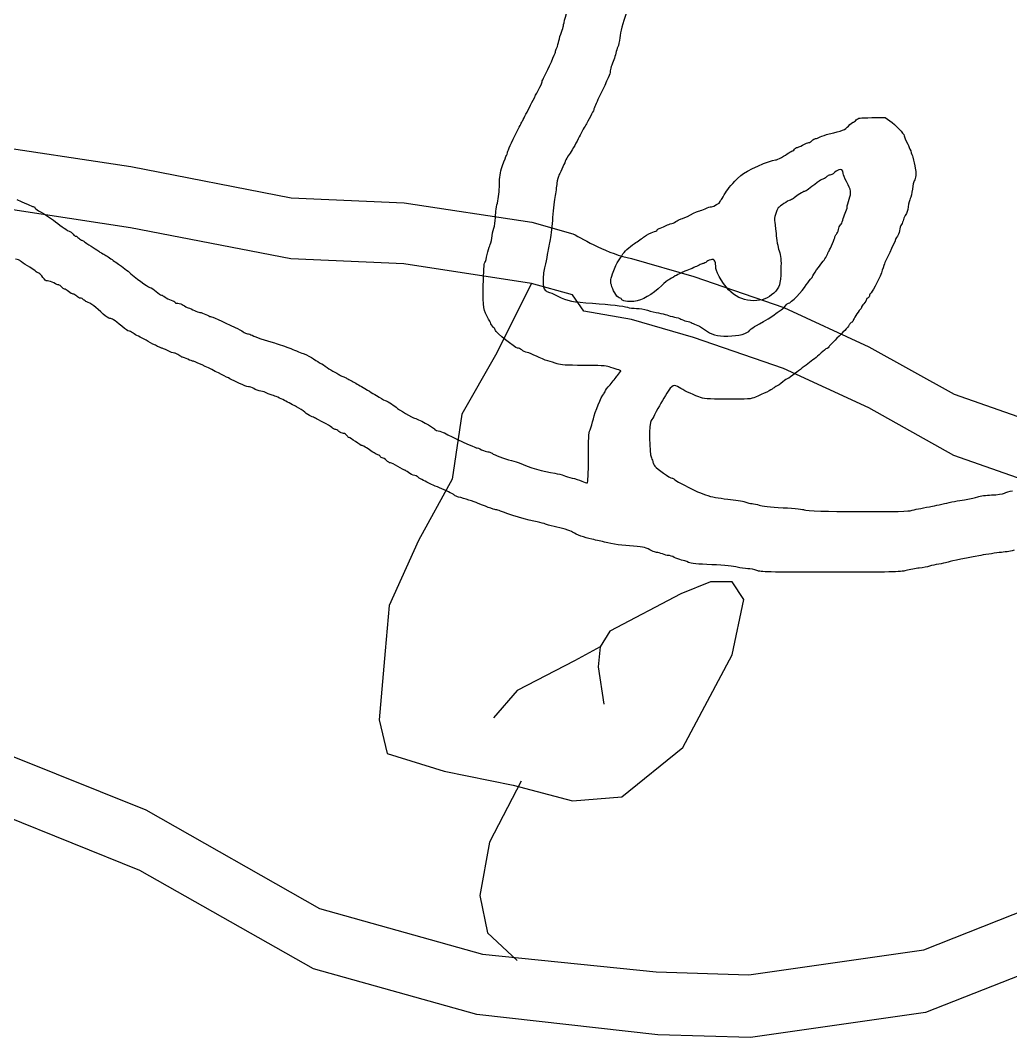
# Model space of a CAD drawing. Extents: x -192 to 192, y 100 to 188.
# Drawn here: x 122.08 to 154.94, y 117.27 to 151.02 of the extents above; entities that cross this region are included whole.
import ezdxf

# ---------------------------------------------------------------- set-up
doc = ezdxf.new("R2010")
doc.units = 0
doc.layers.add('Cut', color=7, linetype='CONTINUOUS')
doc.layers.add('Image', color=7, linetype='CONTINUOUS')

msp = doc.modelspace()

# ---------------------------------------------------------------- linework, layer by layer
at = {"layer": 'Cut', "color": 5}
for points in [[(91.30936, 150.895846), (98.853629, 151.004488), (102.004275, 150.787202), (105.589525, 150.243985), (110.8044, 148.777298), (113.846421, 148.179758), (116.399546, 147.745185), (120.745275, 146.93036), (125.742879, 146.169856), (131.0664, 145.137744), (134.814608, 144.974777), (139.051692, 144.322917), (140.409733, 143.942665)], [(155.992208, 135.559165), (153.058835, 136.591279), (150.234106, 138.166608), (147.409377, 139.470329), (144.421683, 140.502442), (142.357456, 141.099981), (140.782127, 141.37159), (140.401875, 141.914806), (139.043831, 142.295058), (134.806738, 142.946919), (131.05854, 143.109885), (125.73501, 144.141998), (120.737413, 144.902502)], [(142.365317, 143.12784), (144.429546, 142.5303), (147.417233, 141.498188), (150.241962, 140.194467), (153.066692, 138.619138), (156.000067, 137.587025)], [(139.043831, 142.295058), (137.848162, 139.918877), (136.735594, 137.955523), (136.408367, 135.795831), (135.2958, 133.767031), (134.314123, 131.60734), (134.183231, 130.102102), (133.986896, 127.811521), (134.248677, 126.698952), (136.146587, 126.109946), (138.437169, 125.651829), (140.400523, 125.128267), (142.036652, 125.259158), (144.065454, 126.895288), (145.701583, 129.97121), (146.094254, 131.803675), (145.701583, 132.392681), (144.981685, 132.392681), (144.000008, 132.00001), (141.643981, 130.756552), (141.316756, 130.232992), (141.25131, 129.57854), (141.447646, 128.335081)], [(141.316756, 130.232992), (140.465969, 129.774875), (138.568058, 128.793198), (137.782717, 127.876965)], [(121.75064, 126.63129), (126.242019, 124.824975), (132.0027, 121.554079), (137.421646, 120.040679), (143.182327, 119.454848), (146.257946, 119.357208), (152.067446, 120.187137), (156.510006, 121.944633)], [(138.698948, 125.782719), (137.651825, 123.753919), (137.3246, 121.9869), (137.586381, 120.743442), (138.568058, 119.827208)], [(156.565056, 119.857625), (152.122515, 118.100129), (146.313015, 117.2702), (143.23739, 117.36784), (137.228296, 118.036454), (131.809358, 119.549854), (126.048671, 122.82075), (121.557296, 124.627065)]]:
    msp.add_lwpolyline(points, dxfattribs=at)
at = {"layer": 'Cut', "color": 6}
msp.add_lwpolyline([(135.782715, 127.876965)], close=True, dxfattribs=at)
msp.add_lwpolyline([(135.782715, 127.876965)], close=True, dxfattribs=at)
at = {"layer": 'Cut', "color": 5}
msp.add_open_spline([(140.409733, 143.942665), (140.809358, 143.746444), (141.571598, 143.264688), (142.365317, 143.12784)], degree=3, dxfattribs=at)
at = {"layer": 'Image', "color": 7}
msp.add_lwpolyline([(150.338558, 147.795329), (150.783725, 147.795329), (150.937558, 147.687637)], dxfattribs=at)
msp.add_lwpolyline([(140.931746, 136.493567)], close=True, dxfattribs=at)
for points in [[(140.104287, 150.840608), (140.104287, 150.916362), (140.201662, 151.255471), (140.343829, 151.674837)], [(142.19935, 151.282229), (142.065579, 150.908279), (141.998371, 150.656487), (141.975683, 150.4441)], [(139.952767, 150.347687), (139.965996, 150.428079), (140.005496, 150.557546), (140.040558, 150.635404)], [(140.040558, 150.635404), (140.0756, 150.713267), (140.104287, 150.805604), (140.104287, 150.840608)], [(139.881746, 150.111492), (139.907579, 150.161008), (139.939537, 150.267296), (139.952767, 150.347687)], [(141.975683, 150.4441), (141.962787, 150.323475), (141.933058, 150.186817), (141.909621, 150.140421)], [(139.462017, 149.15435), (139.605162, 149.423592), (139.83435, 149.927383), (139.834558, 149.973158)], [(139.834558, 149.973158), (139.834558, 149.999721), (139.855892, 150.061975), (139.881746, 150.111492)], [(141.842517, 149.937967), (141.829037, 149.873012), (141.79835, 149.774317), (141.774308, 149.718642)], [(141.909621, 150.140421), (141.886183, 150.094025), (141.855996, 150.002921), (141.842517, 149.937967)], [(141.774308, 149.718642), (141.705662, 149.559696), (141.656433, 149.394042), (141.656433, 149.321958)], [(141.656433, 149.321958), (141.656433, 149.256108), (141.593933, 149.113475), (141.281392, 148.466158)], [(139.277704, 148.722375), (139.341787, 148.843), (139.394579, 148.961471), (139.394975, 148.985637)], [(139.394975, 148.985637), (139.394975, 149.009796), (139.425558, 149.085717), (139.462017, 149.15435)], [(138.973496, 148.131883), (139.076704, 148.336025), (139.213579, 148.601746), (139.277704, 148.722375)], [(141.281392, 148.466158), (141.190746, 148.278362), (141.116558, 148.108796), (141.116558, 148.089333)], [(138.737642, 147.676362), (138.764142, 147.722758), (138.870267, 147.927742), (138.973496, 148.131883)], [(141.116558, 148.089333), (141.116558, 148.051542), (140.995746, 147.814333), (140.863725, 147.592875)], [(138.504975, 147.217879), (138.664892, 147.544112), (138.687204, 147.588071), (138.737642, 147.676362)], [(140.863725, 147.592875), (140.819475, 147.518642), (140.714267, 147.32125), (140.629954, 147.154225)], [(148.9251, 147.254112), (149.35785, 147.354117), (149.448642, 147.391646), (149.564829, 147.518475)], [(149.564829, 147.518475), (149.627808, 147.587233), (149.695683, 147.643492), (149.715642, 147.643492)], [(149.715642, 147.643492), (149.735621, 147.643492), (149.783787, 147.677654), (149.822683, 147.719408)], [(149.822683, 147.719408), (149.889142, 147.790733), (149.920392, 147.795329), (150.338558, 147.795329)], [(150.937558, 147.687637), (151.119371, 147.560337), (151.407933, 147.259975), (151.408058, 147.19785)], [(138.248454, 146.628179), (138.248454, 146.67895), (138.308933, 146.817967), (138.504975, 147.217879)], [(148.621412, 147.155354), (148.675537, 147.183592), (148.812204, 147.228037), (148.9251, 147.254112)], [(151.408058, 147.19785), (151.408058, 147.173858), (151.462017, 147.047937), (151.52785, 146.918029)], [(140.629954, 147.154225), (140.545642, 146.9872), (140.408058, 146.746642), (140.324204, 146.619654)], [(147.838933, 146.799933), (147.86285, 146.799933), (147.953725, 146.837892), (148.040871, 146.884287)], [(148.040871, 146.884287), (148.128037, 146.930683), (148.220454, 146.968642), (148.246267, 146.968642)], [(148.246267, 146.968642), (148.2721, 146.968642), (148.320704, 146.999012), (148.354287, 147.036129)], [(148.354287, 147.036129), (148.38785, 147.073246), (148.439579, 147.103708), (148.469183, 147.103825)], [(148.469183, 147.103825), (148.498767, 147.103825), (148.567287, 147.127125), (148.621412, 147.155354)], [(151.52785, 146.918029), (151.593683, 146.788121), (151.6686, 146.590729), (151.694371, 146.479379)], [(138.081746, 146.203592), (138.138537, 146.373358), (138.199267, 146.526675), (138.216725, 146.544308)], [(138.216725, 146.544308), (138.234162, 146.561937), (138.248454, 146.599687), (138.248454, 146.628179)], [(140.324204, 146.619654), (140.240371, 146.492654), (140.171767, 146.380242), (140.171767, 146.369833)], [(147.138954, 146.395025), (147.198329, 146.395025), (147.461933, 146.533725), (147.581892, 146.628087)], [(147.581892, 146.628087), (147.631246, 146.666925), (147.690767, 146.698704), (147.714121, 146.698704)], [(147.714121, 146.698704), (147.737475, 146.698704), (147.765308, 146.721479), (147.775996, 146.749317)], [(147.775996, 146.749317), (147.786662, 146.777154), (147.814975, 146.799933), (147.838933, 146.799933)], [(137.978517, 145.572233), (137.978517, 145.842433), (137.995329, 145.945158), (138.081746, 146.203592)], [(140.171767, 146.369833), (140.171767, 146.347196), (140.018725, 146.008062), (139.954704, 145.888887)], [(145.985433, 145.874717), (146.145142, 146.025429), (146.964496, 146.395025), (147.138954, 146.395025)], [(151.694371, 146.479379), (151.720121, 146.368029), (151.758246, 146.208596), (151.779121, 146.125087)], [(139.954704, 145.888887), (139.929787, 145.842492), (139.899037, 145.721021), (139.886371, 145.61895)], [(145.481558, 145.300337), (145.562162, 145.448858), (145.696662, 145.602154), (145.985433, 145.874717)], [(148.844621, 145.839583), (148.822121, 145.812462), (148.771808, 145.780154), (148.732808, 145.767775)], [(148.948892, 145.888887), (148.914079, 145.888887), (148.867142, 145.866704), (148.844621, 145.839583)], [(149.0811, 145.957725), (149.043225, 145.919871), (148.983746, 145.888887), (148.948892, 145.888887)], [(149.238558, 146.060258), (149.189808, 146.041721), (149.118954, 145.995579), (149.0811, 145.957725)], [(149.382912, 145.944175), (149.381871, 146.059796), (149.335537, 146.097133), (149.238558, 146.060258)], [(149.496162, 145.672654), (149.434142, 145.787442), (149.383183, 145.909621), (149.382912, 145.944175)], [(151.779121, 146.125087), (151.81735, 145.972254), (151.799642, 145.769208), (151.742017, 145.699425)], [(137.911037, 144.960104), (137.953642, 145.142829), (137.978517, 145.368504), (137.978517, 145.572233)], [(139.886371, 145.61895), (139.873683, 145.516879), (139.842412, 145.304304), (139.81685, 145.146558)], [(148.732808, 145.767775), (148.670142, 145.747887), (148.581933, 145.686371), (148.23085, 145.417658)], [(149.586392, 145.089258), (149.66535, 145.313921), (149.655475, 145.377621), (149.496162, 145.672654)], [(151.742017, 145.699425), (151.724892, 145.678729), (151.6976, 145.555633), (151.681308, 145.425862)], [(139.81685, 145.146558), (139.791287, 144.988812), (139.754954, 144.647171), (139.736121, 144.387358)], [(145.344767, 145.085104), (145.369079, 145.109621), (145.430642, 145.206483), (145.481558, 145.300337)], [(148.105808, 145.349012), (148.066871, 145.349012), (147.843621, 145.209183), (147.763787, 145.134792)], [(148.23085, 145.417658), (148.181517, 145.379908), (148.125246, 145.349012), (148.105808, 145.349012)], [(151.681308, 145.425862), (151.664996, 145.2961), (151.633433, 145.155825), (151.611121, 145.114146)], [(121.965579, 145.081925), (122.382454, 144.888317), (122.490017, 144.841954), (122.522454, 144.841954)], [(122.522454, 144.841954), (122.542163, 144.841954), (122.558308, 144.827083), (122.558308, 144.808896)], [(122.558308, 144.808896), (122.558308, 144.790717), (122.615246, 144.744604), (122.684829, 144.706412)], [(137.843558, 144.470717), (137.843558, 144.580704), (137.873912, 144.800925), (137.911037, 144.960104)], [(144.81135, 144.775392), (144.885579, 144.811254), (144.976683, 144.841158), (145.013787, 144.841867)], [(145.013787, 144.841867), (145.094225, 144.843325), (145.3006, 144.963421), (145.3006, 145.008687)], [(145.3006, 145.008687), (145.3006, 145.026192), (145.320475, 145.060579), (145.344767, 145.085104)], [(147.634079, 145.063204), (147.544662, 145.035579), (147.286204, 144.867342), (147.230975, 144.800783)], [(147.763787, 145.134792), (147.735954, 145.10885), (147.677579, 145.076637), (147.634079, 145.063204)], [(149.454725, 144.631058), (149.489746, 144.699725), (149.518392, 144.787404), (149.518392, 144.825879)], [(149.518392, 144.825879), (149.518392, 144.864358), (149.548996, 144.982875), (149.586392, 145.089258)], [(151.541954, 144.835896), (151.526204, 144.724546), (151.490808, 144.608442), (151.463267, 144.577883)], [(151.611121, 145.114146), (151.588829, 145.07245), (151.557683, 144.947246), (151.541954, 144.835896)], [(122.684829, 144.706412), (122.923913, 144.575221), (123.058246, 144.487362), (123.251454, 144.335817)], [(137.79485, 144.126162), (137.821642, 144.205692), (137.843558, 144.360737), (137.843558, 144.470717)], [(144.014933, 144.437971), (144.045121, 144.437971), (144.183537, 144.498304), (144.322496, 144.572054)], [(144.322496, 144.572054), (144.461433, 144.6458), (144.597912, 144.707054), (144.625767, 144.708162)], [(144.625767, 144.708162), (144.6536, 144.709329), (144.7371, 144.739542), (144.81135, 144.775392)], [(147.230975, 144.800783), (147.168808, 144.725875), (147.083017, 144.434637), (147.105746, 144.375779)], [(149.369475, 144.391108), (149.381371, 144.454408), (149.419725, 144.562375), (149.454725, 144.631058)], [(151.463267, 144.577883), (151.435725, 144.547325), (151.402058, 144.476775), (151.388392, 144.4211)], [(123.251454, 144.335817), (123.444996, 144.184029), (123.643913, 144.050483), (123.739288, 144.00835)], [(139.736121, 144.387358), (139.717267, 144.127542), (139.679808, 143.816267), (139.65285, 143.695637)], [(143.208579, 144.064008), (143.208579, 144.079604), (143.257933, 144.110733), (143.318246, 144.133192)], [(143.318246, 144.133192), (143.378558, 144.15565), (143.465871, 144.193392), (143.512267, 144.217054)], [(143.512267, 144.217054), (143.558662, 144.240725), (143.640975, 144.270692), (143.695183, 144.283642)], [(143.695183, 144.283642), (143.749392, 144.296587), (143.831162, 144.336617), (143.876871, 144.372583)], [(143.876871, 144.372583), (143.9226, 144.408542), (143.984725, 144.437971), (144.014933, 144.437971)], [(147.105746, 144.375779), (147.117621, 144.345029), (147.140746, 144.156192), (147.157079, 143.956129)], [(149.228954, 144.081483), (149.240662, 144.143917), (149.272204, 144.213237), (149.299079, 144.235517)], [(149.299079, 144.235517), (149.325933, 144.257808), (149.357621, 144.327821), (149.369475, 144.391108)], [(151.319954, 144.252387), (151.295996, 144.215271), (151.266142, 144.120654), (151.253621, 144.042142)], [(151.388392, 144.4211), (151.374725, 144.365425), (151.343954, 144.289504), (151.319954, 144.252387)], [(123.739288, 144.00835), (123.767121, 143.996033), (123.809725, 143.9584), (123.833975, 143.9247)], [(123.833975, 143.9247), (123.858225, 143.891), (123.896621, 143.863425), (123.919267, 143.863425)], [(123.919267, 143.863425), (123.941933, 143.863425), (123.986475, 143.833058), (124.018246, 143.795942)], [(124.018246, 143.795942), (124.050038, 143.758825), (124.0971, 143.728454), (124.12285, 143.728454)], [(137.656433, 143.539267), (137.68085, 143.5784), (137.711037, 143.693925), (137.723496, 143.795996)], [(137.723496, 143.795996), (137.735975, 143.898067), (137.768079, 144.046646), (137.79485, 144.126162)], [(142.466246, 143.622258), (142.568329, 143.689787), (142.716975, 143.794229), (142.7966, 143.854375)], [(142.7966, 143.854375), (142.876225, 143.914512), (143.001496, 143.979896), (143.074975, 143.999687)], [(143.074975, 143.999687), (143.148454, 144.019479), (143.208579, 144.048417), (143.208579, 144.064008)], [(147.157079, 143.956129), (147.173954, 143.749279), (147.2181, 143.499617), (147.259412, 143.377279)], [(148.909475, 143.358217), (148.972683, 143.460846), (149.113496, 143.7942), (149.113496, 143.841258)], [(149.113496, 143.841258), (149.113496, 143.867979), (149.134662, 143.907412), (149.160558, 143.928904)], [(149.160558, 143.928904), (149.186454, 143.950392), (149.217246, 144.019058), (149.228954, 144.081483)], [(151.184412, 143.860858), (151.158912, 143.839675), (151.138017, 143.80665), (151.138017, 143.787458)], [(151.253621, 144.042142), (151.241079, 143.963617), (151.209954, 143.882046), (151.184412, 143.860858)], [(124.12285, 143.728454), (124.1486, 143.728454), (124.187933, 143.706437), (124.210288, 143.679521)], [(124.210288, 143.679521), (124.232621, 143.6526), (124.330975, 143.585387), (124.428871, 143.530133)], [(124.428871, 143.530133), (124.526746, 143.474892), (124.628017, 143.409612), (124.653892, 143.385063)], [(137.572996, 143.252458), (137.594475, 143.371075), (137.632037, 143.500137), (137.656433, 143.539267)], [(139.65285, 143.695637), (139.625912, 143.575008), (139.587808, 143.377617), (139.568183, 143.256987)], [(142.048662, 143.230225), (142.116746, 143.346596), (142.2771, 143.497129), (142.466246, 143.622258)], [(151.138017, 143.787458), (151.138017, 143.759117), (150.874829, 143.187417), (150.769392, 142.98665)], [(124.653892, 143.385063), (124.679767, 143.360508), (124.754079, 143.313933), (124.819038, 143.281537)], [(124.819038, 143.281537), (124.883996, 143.249158), (125.020642, 143.161183), (125.122725, 143.086046)], [(137.494725, 142.9895), (137.516308, 143.015512), (137.551517, 143.133846), (137.572996, 143.252458)], [(139.568183, 143.256987), (139.548558, 143.136358), (139.509329, 142.954637), (139.480975, 142.853167)], [(141.911892, 143.017187), (141.966246, 143.098704), (142.027787, 143.194575), (142.048662, 143.230225)], [(147.259412, 143.377279), (147.322517, 143.190483), (147.330371, 143.105129), (147.319162, 142.728754)], [(148.725787, 143.032179), (148.756683, 143.066292), (148.803662, 143.142212), (148.830142, 143.200892)], [(148.830142, 143.200892), (148.856642, 143.259583), (148.892329, 143.330379), (148.909475, 143.358217)], [(122.087912, 143.034379), (122.0661, 143.060646), (121.988392, 143.092246), (121.915225, 143.104617)], [(122.3176, 142.878183), (122.213058, 142.937821), (122.109704, 143.008113), (122.087912, 143.034379)], [(122.572662, 142.709642), (122.536912, 142.742708), (122.422142, 142.818554), (122.3176, 142.878183)], [(125.122725, 143.086046), (125.224788, 143.010892), (125.365058, 142.91205), (125.434433, 142.866371)], [(125.434433, 142.866371), (125.503808, 142.820704), (125.602496, 142.745542), (125.653767, 142.699346)], [(137.444225, 142.22625), (137.451829, 142.705062), (137.468517, 142.957867), (137.494725, 142.9895)], [(139.480975, 142.853167), (139.452621, 142.751687), (139.429433, 142.5505), (139.429433, 142.406083)], [(141.733371, 142.618712), (141.777204, 142.756337), (141.857558, 142.935658), (141.911892, 143.017187)], [(144.607954, 142.9067), (144.57135, 142.881067), (144.412329, 142.809533), (144.2546, 142.747754)], [(144.729329, 142.953308), (144.699183, 142.953308), (144.644579, 142.932333), (144.607954, 142.9067)], [(144.861954, 143.020792), (144.819162, 142.983675), (144.759475, 142.953308), (144.729329, 142.953308)], [(145.0316, 143.088279), (144.9811, 143.088279), (144.904746, 143.057908), (144.861954, 143.020792)], [(145.144537, 142.982833), (145.127121, 143.069942), (145.107475, 143.088279), (145.0316, 143.088279)], [(145.165642, 142.7928), (145.165642, 142.839321), (145.156142, 142.924837), (145.144537, 142.982833)], [(145.660892, 142.012067), (145.469725, 142.175746), (145.165642, 142.655108), (145.165642, 142.7928)], [(148.372058, 142.524771), (148.3731, 142.563933), (148.611225, 142.905783), (148.725787, 143.032179)], [(150.769392, 142.98665), (150.754642, 142.958579), (150.716204, 142.8447), (150.683996, 142.733583)], [(122.697517, 142.630538), (122.6646, 142.640975), (122.608412, 142.676583), (122.572662, 142.709642)], [(122.829287, 142.495175), (122.789746, 142.559171), (122.730433, 142.620088), (122.697517, 142.630538)], [(122.982933, 142.378817), (122.926162, 142.378817), (122.879246, 142.414354), (122.829287, 142.495175)], [(125.653767, 142.699346), (125.899038, 142.478292), (126.296204, 142.184871), (126.377267, 142.164825)], [(141.711162, 142.185692), (141.65485, 142.364737), (141.655308, 142.373562), (141.733371, 142.618712)], [(143.815933, 142.541904), (143.732433, 142.490471), (143.633725, 142.434458), (143.596621, 142.417429)], [(144.2546, 142.747754), (144.09685, 142.685975), (143.899454, 142.593342), (143.815933, 142.541904)], [(147.319162, 142.728754), (147.304996, 142.252362), (147.276454, 142.162071), (147.080537, 141.9744)], [(148.162183, 142.244721), (148.227412, 142.346792), (148.3011, 142.44245), (148.325975, 142.457283)], [(148.325975, 142.457283), (148.350808, 142.472133), (148.371558, 142.5025), (148.372058, 142.524771)], [(150.683996, 142.733583), (150.623558, 142.525296), (150.397475, 142.072983), (150.310121, 141.985621)], [(123.190579, 142.311333), (123.121329, 142.34845), (123.027892, 142.378817), (122.982933, 142.378817)], [(123.353933, 142.24385), (123.333329, 142.24385), (123.259829, 142.274217), (123.190579, 142.311333)], [(123.452454, 142.176363), (123.41885, 142.213479), (123.374537, 142.24385), (123.353933, 142.24385)], [(123.5456, 142.108879), (123.527954, 142.108879), (123.486037, 142.139246), (123.452454, 142.176363)], [(123.677933, 142.024525), (123.622787, 142.070921), (123.563246, 142.108879), (123.5456, 142.108879)], [(126.377267, 142.164825), (126.427017, 142.152533), (126.524038, 142.089337), (126.592871, 142.024417)], [(137.614746, 141.113479), (137.441267, 141.415483), (137.432371, 141.473471), (137.444225, 142.22625)], [(139.429433, 142.406083), (139.429433, 142.188487), (139.441017, 142.131937), (139.496933, 142.076008)], [(141.984496, 141.806071), (141.908267, 141.806071), (141.770308, 141.997696), (141.711162, 142.185692)], [(143.367579, 142.230592), (143.046454, 141.920729), (142.711142, 141.726404), (142.443808, 141.695267)], [(143.596621, 142.417429), (143.559496, 142.400408), (143.456433, 142.316325), (143.367579, 142.230592)], [(147.572954, 141.637358), (147.641204, 141.637358), (148.030517, 142.038617), (148.162183, 142.244721)], [(123.835579, 141.940167), (123.804017, 141.940167), (123.733079, 141.978129), (123.677933, 142.024525)], [(123.950746, 141.872683), (123.918975, 141.9098), (123.867142, 141.940167), (123.835579, 141.940167)], [(124.072225, 141.8052), (124.037204, 141.8052), (123.982537, 141.835567), (123.950746, 141.872683)], [(124.176829, 141.755892), (124.154308, 141.783013), (124.107246, 141.8052), (124.072225, 141.8052)], [(126.592871, 142.024417), (126.661704, 141.959492), (126.736642, 141.906371), (126.759392, 141.906371)], [(126.759392, 141.906371), (126.782121, 141.906371), (126.836933, 141.878217), (126.881204, 141.8438)], [(126.881204, 141.8438), (126.925454, 141.809383), (127.018621, 141.76265), (127.088204, 141.739958)], [(139.496933, 142.076008), (139.534037, 142.038892), (139.583392, 142.00865), (139.606579, 142.008808)], [(139.606579, 142.008808), (139.629787, 142.008808), (139.770246, 141.948537), (139.918704, 141.874533)], [(139.918704, 141.874533), (140.234246, 141.717254), (140.424204, 141.67785), (141.065933, 141.636492)], [(142.0276, 141.773921), (142.0276, 141.791604), (142.008204, 141.806071), (141.984496, 141.806071)], [(142.443808, 141.695267), (142.2621, 141.674096), (142.0276, 141.718412), (142.0276, 141.773921)], [(146.4141, 141.721712), (146.1286, 141.721712), (145.894725, 141.811879), (145.660892, 142.012067)], [(147.080537, 141.9744), (146.893079, 141.794817), (146.700267, 141.721712), (146.4141, 141.721712)], [(150.210121, 141.818271), (150.182267, 141.807587), (150.159475, 141.7815), (150.159475, 141.760283)], [(150.260725, 141.886954), (150.260725, 141.859867), (150.237954, 141.82895), (150.210121, 141.818271)], [(150.310121, 141.985621), (150.282954, 141.958446), (150.260725, 141.914054), (150.260725, 141.886954)], [(124.285662, 141.685033), (124.248308, 141.696888), (124.19935, 141.728771), (124.176829, 141.755892)], [(124.833746, 141.273758), (124.593308, 141.509067), (124.412412, 141.644808), (124.285662, 141.685033)], [(127.088204, 141.739958), (127.157808, 141.717254), (127.214746, 141.684683), (127.214746, 141.667558)], [(127.214746, 141.667558), (127.214746, 141.650446), (127.258246, 141.636433), (127.311413, 141.636433)], [(127.311413, 141.636433), (127.364579, 141.636433), (127.444308, 141.608162), (127.488558, 141.573596)], [(127.488558, 141.573596), (127.532808, 141.539033), (127.606996, 141.498942), (127.653392, 141.484517)], [(127.653392, 141.484517), (127.699788, 141.470083), (127.790663, 141.430033), (127.855329, 141.395512)], [(141.065933, 141.636492), (141.673517, 141.597329), (142.081517, 141.551337), (142.229829, 141.505258)], [(142.229829, 141.505258), (142.294662, 141.485125), (142.427996, 141.468646), (142.526142, 141.468646)], [(142.526142, 141.468646), (142.624287, 141.468646), (142.791392, 141.439596), (142.897537, 141.404092)], [(146.508496, 140.899329), (146.727537, 140.993217), (147.410142, 141.45575), (147.474371, 141.553792)], [(147.474371, 141.553792), (147.504517, 141.599754), (147.54885, 141.637358), (147.572954, 141.637358)], [(149.990787, 141.49955), (149.990787, 141.4852), (149.971808, 141.4534), (149.9486, 141.428883)], [(150.0751, 141.623683), (150.028725, 141.569758), (149.990787, 141.513904), (149.990787, 141.49955)], [(150.159475, 141.760283), (150.159475, 141.739071), (150.121454, 141.677596), (150.0751, 141.623683)], [(125.055058, 141.13035), (125.012579, 141.13035), (124.917017, 141.192279), (124.833746, 141.273758)], [(125.443246, 140.874404), (125.180954, 141.093267), (125.124704, 141.13035), (125.055058, 141.13035)], [(127.855329, 141.395512), (127.920017, 141.361), (128.003746, 141.33275), (128.041433, 141.33275)], [(128.041433, 141.33275), (128.0791, 141.33275), (128.166558, 141.302383), (128.235808, 141.265267)], [(128.235808, 141.265267), (128.305079, 141.22815), (128.376683, 141.197783), (128.394933, 141.197783)], [(128.394933, 141.197783), (128.425788, 141.197783), (128.766392, 141.045908), (129.205538, 140.83635)], [(137.698621, 140.956758), (137.673808, 141.005842), (137.636079, 141.076363), (137.614746, 141.113479)], [(142.897537, 141.404092), (143.003642, 141.368579), (143.166412, 141.328754), (143.259204, 141.315583)], [(143.259204, 141.315583), (143.351996, 141.3024), (143.474996, 141.272433), (143.532579, 141.248983)], [(143.532579, 141.248983), (143.590142, 141.225521), (143.703683, 141.1951), (143.784892, 141.181383)], [(143.784892, 141.181383), (143.866121, 141.167662), (143.963267, 141.137062), (144.000787, 141.113404)], [(144.000787, 141.113404), (144.038308, 141.089729), (144.122162, 141.059796), (144.1871, 141.046867)], [(149.9486, 141.428883), (149.8711, 141.346954), (149.72085, 141.111208), (149.72085, 141.07155)], [(125.698912, 140.708721), (125.61235, 140.735167), (125.602287, 140.741692), (125.443246, 140.874404)], [(129.205538, 140.83635), (129.3076, 140.787633), (129.427329, 140.719971), (129.471579, 140.685975)], [(137.793642, 140.826092), (137.766183, 140.848879), (137.723433, 140.907675), (137.698621, 140.956758)], [(137.843558, 140.738446), (137.843558, 140.763867), (137.8211, 140.803317), (137.793642, 140.826092)], [(144.1871, 141.046867), (144.252058, 141.03395), (144.335579, 141.004396), (144.372683, 140.981187)], [(144.372683, 140.981187), (144.409808, 140.957987), (144.494892, 140.921071), (144.561787, 140.89915)], [(144.561787, 140.89915), (144.628683, 140.877229), (144.742621, 140.808625), (144.814954, 140.746708)], [(146.292517, 140.745579), (146.328204, 140.794504), (146.425371, 140.8637), (146.508496, 140.899329)], [(149.585871, 140.917075), (149.585871, 140.893392), (149.434037, 140.726283), (149.248454, 140.545729)], [(149.653371, 140.996254), (149.616246, 140.976387), (149.585871, 140.940758), (149.585871, 140.917075)], [(149.72085, 141.07155), (149.72085, 141.05), (149.690475, 141.016121), (149.653371, 140.996254)], [(125.831287, 140.640467), (125.803454, 140.664254), (125.743892, 140.694971), (125.698912, 140.708721)], [(125.999996, 140.542983), (125.935037, 140.572804), (125.859121, 140.616667), (125.831287, 140.640467)], [(126.253058, 140.407867), (126.178829, 140.452363), (126.064954, 140.513163), (125.999996, 140.542983)], [(129.471579, 140.685975), (129.515829, 140.651979), (129.581829, 140.624162), (129.618225, 140.624162)], [(129.618225, 140.624162), (129.6546, 140.624162), (129.724683, 140.601725), (129.773954, 140.574296)], [(129.773954, 140.574296), (129.886038, 140.511883), (130.193204, 140.406808), (130.515746, 140.320533)], [(138.582454, 140.151825), (138.504996, 140.151825), (137.843558, 140.676963), (137.843558, 140.738446)], [(144.814954, 140.746708), (144.9811, 140.604496), (145.209433, 140.543233), (145.555225, 140.548083)], [(145.555225, 140.548083), (145.920037, 140.55325), (146.208746, 140.630537), (146.292517, 140.745579)], [(149.248454, 140.545729), (149.062871, 140.365179), (148.911037, 140.2039), (148.911037, 140.187346)], [(126.765558, 140.150771), (126.729517, 140.152146), (126.423787, 140.305542), (126.253058, 140.407867)], [(126.961662, 140.066729), (126.868871, 140.112367), (126.780621, 140.150192), (126.765558, 140.150771)], [(130.515746, 140.320533), (130.651788, 140.284146), (130.894725, 140.199117), (131.055621, 140.131567)], [(131.055621, 140.131567), (131.216517, 140.064021), (131.416496, 139.984946), (131.500017, 139.955854)], [(138.716746, 140.087904), (138.676204, 140.123058), (138.615767, 140.151825), (138.582454, 140.151825)], [(138.900371, 140.003358), (138.839912, 140.014696), (138.757287, 140.052738), (138.716746, 140.087904)], [(148.849954, 140.137858), (148.816392, 140.127208), (148.729058, 140.060104), (148.655933, 139.988742)], [(148.911037, 140.187346), (148.911037, 140.170792), (148.883558, 140.148521), (148.849954, 140.137858)], [(127.192517, 139.983429), (127.15835, 139.983429), (127.054454, 140.021083), (126.961662, 140.066729)], [(127.340496, 139.915629), (127.293308, 139.952746), (127.226704, 139.983263), (127.192517, 139.983429)], [(127.465204, 139.848146), (127.443787, 139.848146), (127.387683, 139.878513), (127.340496, 139.915629)], [(127.636496, 139.780658), (127.563704, 139.817775), (127.486621, 139.848146), (127.465204, 139.848146)], [(127.822392, 139.713175), (127.792954, 139.713175), (127.709308, 139.743542), (127.636496, 139.780658)], [(131.500017, 139.955854), (131.583517, 139.926762), (131.724808, 139.851958), (131.813975, 139.789629)], [(131.813975, 139.789629), (131.903121, 139.727312), (132.009413, 139.661496), (132.050163, 139.643387)], [(139.211412, 139.8767), (139.100767, 139.935021), (138.960808, 139.992013), (138.900371, 140.003358)], [(139.581287, 139.727125), (139.488496, 139.751071), (139.322037, 139.818375), (139.211412, 139.8767)], [(148.655933, 139.988742), (148.582808, 139.917383), (148.409121, 139.775108), (148.269933, 139.672562)], [(128.431808, 139.4348), (128.126079, 139.587908), (127.85185, 139.713175), (127.822392, 139.713175)], [(129.058579, 139.122683), (129.019579, 139.141242), (128.737537, 139.281696), (128.431808, 139.4348)], [(132.050163, 139.643387), (132.090913, 139.625275), (132.184975, 139.565012), (132.259225, 139.509475)], [(132.259225, 139.509475), (132.333454, 139.453937), (132.439746, 139.386242), (132.495413, 139.359037)], [(139.896017, 139.630158), (139.815704, 139.659533), (139.674079, 139.703179), (139.581287, 139.727125)], [(140.771537, 139.574538), (140.194225, 139.576329), (140.0116, 139.587875), (139.896017, 139.630158)], [(141.620912, 139.528571), (141.53735, 139.559079), (141.280121, 139.572996), (140.771537, 139.574538)], [(141.889746, 139.444142), (141.807829, 139.466517), (141.68685, 139.504508), (141.620912, 139.528571)], [(142.007829, 139.381171), (142.024808, 139.393433), (141.971662, 139.421767), (141.889746, 139.444142)], [(148.269933, 139.672562), (148.130746, 139.570017), (147.920017, 139.408342), (147.801683, 139.313271)], [(129.351662, 138.979279), (129.229454, 139.039596), (129.097558, 139.104125), (129.058579, 139.122683)], [(132.495413, 139.359037), (132.551079, 139.331833), (132.619413, 139.294071), (132.647246, 139.275133)], [(132.647246, 139.275133), (132.6751, 139.256187), (132.735829, 139.225554), (132.782225, 139.20705)], [(132.782225, 139.20705), (132.828621, 139.188542), (132.88935, 139.160642), (132.917183, 139.145038)], [(132.917183, 139.145038), (132.945038, 139.129429), (133.01335, 139.092512), (133.069038, 139.063)], [(141.650225, 138.934488), (141.7396, 139.038), (141.849683, 139.175829), (141.89485, 139.240783)], [(141.89485, 139.240783), (141.940037, 139.305738), (141.990871, 139.368921), (142.007829, 139.381171)], [(147.5521, 139.140425), (147.533163, 139.140425), (147.455392, 139.089646), (147.379225, 139.027579)], [(147.801683, 139.313271), (147.683308, 139.218204), (147.570996, 139.140425), (147.5521, 139.140425)], [(129.647225, 138.869617), (129.606871, 138.869617), (129.473871, 138.918967), (129.351662, 138.979279)], [(129.825767, 138.806246), (129.767892, 138.841104), (129.687558, 138.869617), (129.647225, 138.869617)], [(130.065954, 138.718875), (129.991725, 138.732063), (129.883642, 138.771383), (129.825767, 138.806246)], [(133.069038, 139.063), (133.124704, 139.033496), (133.276538, 138.947033), (133.406454, 138.870858)], [(133.406454, 138.870858), (133.727121, 138.68285), (133.748308, 138.670104), (133.982433, 138.524525)], [(141.487725, 138.717817), (141.487725, 138.733479), (141.56085, 138.830983), (141.650225, 138.934488)], [(143.945704, 138.842954), (143.776204, 138.958912), (143.707954, 138.928229), (143.537829, 138.6596)], [(144.592017, 138.529658), (144.350725, 138.624104), (144.0586, 138.765717), (143.945704, 138.842954)], [(147.055204, 138.804942), (147.032933, 138.776296), (146.714642, 138.621721), (146.481579, 138.526392)], [(147.156433, 138.870687), (147.110037, 138.846458), (147.064475, 138.816879), (147.055204, 138.804942)], [(147.379225, 139.027579), (147.303079, 138.965504), (147.202829, 138.894908), (147.156433, 138.870687)], [(130.234662, 138.667583), (130.2161, 138.6826), (130.140183, 138.705671), (130.065954, 138.718875)], [(130.437121, 138.589463), (130.344329, 138.617425), (130.253225, 138.652592), (130.234662, 138.667583)], [(130.842017, 138.412925), (130.712121, 138.482046), (130.529912, 138.561487), (130.437121, 138.589463)], [(131.246558, 138.201433), (131.153975, 138.248621), (130.971933, 138.343796), (130.842017, 138.412925)], [(133.982433, 138.524525), (134.095058, 138.454479), (134.20135, 138.396896), (134.218621, 138.396558)], [(134.218621, 138.396558), (134.253204, 138.395517), (134.541017, 138.206779), (134.569538, 138.165992)], [(141.095537, 137.801008), (141.150329, 138.037417), (141.358933, 138.540954), (141.441496, 138.636079)], [(141.441496, 138.636079), (141.466912, 138.665379), (141.487725, 138.702158), (141.487725, 138.717817)], [(143.537829, 138.6596), (143.394121, 138.432679), (143.285225, 138.238504), (143.129162, 137.930892)], [(145.536808, 138.453737), (144.844121, 138.456779), (144.761329, 138.463333), (144.592017, 138.529658)], [(146.481579, 138.526392), (146.307058, 138.454992), (146.250767, 138.450658), (145.536808, 138.453737)], [(131.516204, 138.020954), (131.460496, 138.073033), (131.339142, 138.15425), (131.246558, 138.201433)], [(134.569538, 138.165992), (134.589933, 138.136817), (135.130704, 137.82355), (135.160683, 137.82355)], [(131.719017, 137.889025), (131.663204, 137.909513), (131.571912, 137.968887), (131.516204, 138.020954)], [(131.871162, 137.822371), (131.843329, 137.838546), (131.77485, 137.868546), (131.719017, 137.889025)], [(132.138142, 137.684704), (132.019142, 137.744246), (131.898996, 137.806196), (131.871162, 137.822371)], [(135.160683, 137.82355), (135.229683, 137.82355), (135.819038, 137.508471), (135.819038, 137.471587)], [(140.987308, 137.435567), (141.017454, 137.5098), (141.066142, 137.674254), (141.095537, 137.801008)], [(143.014933, 137.749304), (142.939392, 137.664062), (142.944142, 136.661), (143.02085, 136.512763)], [(143.129162, 137.930892), (143.094746, 137.863092), (143.04335, 137.781371), (143.014933, 137.749304)], [(132.416517, 137.51445), (132.382412, 137.548554), (132.257142, 137.625167), (132.138142, 137.684704)], [(132.523975, 137.452442), (132.498975, 137.452442), (132.450621, 137.48035), (132.416517, 137.51445)], [(132.647246, 137.384954), (132.604433, 137.422071), (132.548975, 137.452442), (132.523975, 137.452442)], [(132.803058, 137.317471), (132.760142, 137.317471), (132.690017, 137.347838), (132.647246, 137.384954)], [(135.819038, 137.471587), (135.819038, 137.445804), (135.873746, 137.4159), (135.945558, 137.402437)], [(135.945558, 137.402437), (136.015163, 137.389392), (136.110058, 137.358067), (136.156454, 137.332821)], [(140.931746, 136.493621), (140.932787, 137.159188), (140.942079, 137.324263), (140.987308, 137.435567)], [(132.917183, 137.249988), (132.897037, 137.287596), (132.846517, 137.317471), (132.803058, 137.317471)], [(132.987287, 137.1825), (132.968579, 137.1825), (132.937037, 137.212871), (132.917183, 137.249988)], [(133.203975, 137.047533), (133.103496, 137.121767), (133.005975, 137.1825), (132.987287, 137.1825)], [(133.423225, 136.912563), (133.403121, 136.912563), (133.304454, 136.9733), (133.203975, 137.047533)], [(136.156454, 137.332821), (136.392017, 137.204662), (137.167788, 136.845025), (137.208683, 136.845025)], [(133.568079, 136.838846), (133.508517, 136.879392), (133.443329, 136.912563), (133.423225, 136.912563)], [(133.945829, 136.609071), (133.865225, 136.639713), (133.821767, 136.66615), (133.568079, 136.838846)], [(137.208683, 136.845025), (137.234538, 136.845025), (137.315246, 136.814654), (137.388038, 136.777537)], [(137.388038, 136.777537), (137.46085, 136.740421), (137.551788, 136.710054), (137.590121, 136.710054)], [(137.590121, 136.710054), (137.628475, 136.710054), (137.69335, 136.686583), (137.734329, 136.657879)], [(134.030662, 136.542242), (134.030662, 136.561254), (133.992496, 136.591325), (133.945829, 136.609071)], [(134.092267, 136.507654), (134.058392, 136.507654), (134.030662, 136.523217), (134.030662, 136.542242)], [(134.233121, 136.4233), (134.189537, 136.469696), (134.126142, 136.507654), (134.092267, 136.507654)], [(134.35985, 136.338942), (134.333746, 136.338942), (134.276704, 136.376904), (134.233121, 136.4233)], [(137.734329, 136.657879), (137.818954, 136.598608), (138.109183, 136.491667), (138.383454, 136.4187)], [(138.383454, 136.4187), (138.485517, 136.391546), (138.599392, 136.355687), (138.636517, 136.339017)], [(140.897246, 135.677833), (140.918538, 135.683317), (140.931267, 135.98455), (140.931746, 136.493567)], [(143.02085, 136.512763), (143.049892, 136.456604), (143.073662, 136.389171), (143.073662, 136.362917)], [(134.60885, 136.220846), (134.498017, 136.2858), (134.385975, 136.338942), (134.35985, 136.338942)], [(134.830662, 136.102746), (134.819496, 136.102746), (134.719683, 136.155892), (134.60885, 136.220846)], [(134.955746, 136.02285), (134.898121, 136.0668), (134.84185, 136.102746), (134.830662, 136.102746)], [(138.636517, 136.339017), (138.959246, 136.19405), (139.442433, 136.053787), (139.81235, 135.997692)], [(143.073662, 136.362917), (143.073662, 136.336662), (143.103329, 136.277454), (143.139579, 136.231354)], [(143.139579, 136.231354), (143.212371, 136.138825), (143.647287, 135.833679), (143.706392, 135.833679)], [(135.169808, 135.918946), (135.109683, 135.932158), (135.01335, 135.978913), (134.955746, 136.02285)], [(135.279142, 135.867542), (135.279142, 135.882608), (135.229933, 135.905746), (135.169808, 135.918946)], [(135.405662, 135.78445), (135.336079, 135.815083), (135.279142, 135.852463), (135.279142, 135.867542)], [(135.616558, 135.68195), (135.570162, 135.7077), (135.475267, 135.753829), (135.405662, 135.78445)], [(139.81235, 135.997692), (139.920871, 135.981229), (140.057538, 135.946129), (140.116038, 135.919692)], [(140.116038, 135.919692), (140.174538, 135.893246), (140.298392, 135.856237), (140.391267, 135.837446)], [(140.391267, 135.837446), (140.484142, 135.818654), (140.628392, 135.773083), (140.711829, 135.736175)], [(140.711829, 135.736175), (140.795246, 135.699283), (140.878683, 135.673025), (140.897246, 135.677833)], [(143.706392, 135.833679), (143.726892, 135.833679), (143.764412, 135.8147), (143.789746, 135.7915)], [(143.789746, 135.7915), (143.815079, 135.768304), (143.903475, 135.713304), (143.986183, 135.669292)], [(136.071558, 135.475404), (135.867704, 135.56325), (135.662954, 135.6562), (135.616558, 135.68195)], [(136.487267, 135.270608), (136.462475, 135.2954), (136.275412, 135.387546), (136.071558, 135.475404)], [(143.986183, 135.669292), (144.738537, 135.268821), (144.924475, 135.206083), (145.553704, 135.140412)], [(154.737662, 135.338825), (154.790496, 135.366146), (154.909454, 135.399733), (155.001996, 135.41345)], [(136.622746, 135.205083), (136.573017, 135.216338), (136.512037, 135.245829), (136.487267, 135.270608)], [(137.253058, 135.009138), (137.153433, 135.055079), (136.799829, 135.165004), (136.622746, 135.205083)], [(145.553704, 135.140412), (145.794975, 135.115233), (146.0531, 135.071779), (146.127329, 135.043854)], [(146.127329, 135.043854), (146.201558, 135.015933), (146.30785, 134.991754), (146.363537, 134.990121)], [(152.825183, 135.007783), (153.0386, 135.0561), (153.3271, 135.110517), (153.466287, 135.128708)], [(153.466287, 135.128708), (153.605475, 135.146908), (153.779392, 135.185017), (153.852767, 135.2134)], [(153.852767, 135.2134), (153.927746, 135.242421), (154.129683, 135.2703), (154.313892, 135.277079)], [(154.313892, 135.277079), (154.514162, 135.284458), (154.678996, 135.308471), (154.737662, 135.338825)], [(137.859954, 134.786796), (137.810975, 134.786796), (137.442371, 134.921842), (137.253058, 135.009138)], [(138.019558, 134.738208), (137.958621, 134.764938), (137.886787, 134.786796), (137.859954, 134.786796)], [(139.2261, 134.380992), (138.997975, 134.42125), (138.211037, 134.654242), (138.019558, 134.738208)], [(146.363537, 134.990121), (146.419204, 134.988538), (146.525496, 134.964012), (146.599725, 134.935721)], [(146.599725, 134.935721), (146.689537, 134.901496), (146.953787, 134.873667), (147.389558, 134.852546)], [(147.389558, 134.852546), (147.818433, 134.831762), (148.06185, 134.806363), (148.094871, 134.778938)], [(148.094871, 134.778938), (148.164017, 134.721513), (151.383204, 134.699896), (151.609037, 134.755337)], [(151.609037, 134.755337), (151.773933, 134.795829), (151.957267, 134.833221), (152.251558, 134.886396)], [(152.251558, 134.886396), (152.353642, 134.90485), (152.611767, 134.959467), (152.825183, 135.007783)], [(139.503204, 134.31105), (139.470954, 134.328313), (139.346246, 134.359788), (139.2261, 134.380992)], [(139.790892, 134.232167), (139.664933, 134.258288), (139.535475, 134.293779), (139.503204, 134.31105)], [(140.407975, 134.041567), (140.328017, 134.091621), (140.040621, 134.180396), (139.790892, 134.232167)], [(141.044954, 133.8081), (140.782871, 133.867879), (140.547746, 133.954058), (140.407975, 134.041567)], [(141.47085, 133.709446), (141.396621, 133.727213), (141.204954, 133.771617), (141.044954, 133.8081)], [(142.432517, 133.572704), (142.080162, 133.597771), (141.7286, 133.647763), (141.47085, 133.709446)], [(143.039871, 133.419283), (142.850246, 133.528683), (142.771412, 133.5486), (142.432517, 133.572704)], [(143.196017, 133.370117), (143.156537, 133.370117), (143.086267, 133.392521), (143.039871, 133.419283)], [(143.388954, 133.319004), (143.322329, 133.346842), (143.235517, 133.36985), (143.196017, 133.370117)], [(154.635079, 133.369758), (154.465454, 133.353475), (154.159642, 133.309104), (153.955517, 133.271154)], [(155.060287, 133.448175), (154.9961, 133.421329), (154.804746, 133.386046), (154.635079, 133.369758)], [(143.5876, 133.268392), (143.544975, 133.268392), (143.455579, 133.291167), (143.388954, 133.319004)], [(143.782704, 133.205408), (143.718017, 133.24005), (143.630225, 133.268392), (143.5876, 133.268392)], [(144.018392, 133.118546), (143.953433, 133.131671), (143.847371, 133.170771), (143.782704, 133.205408)], [(144.254246, 133.041129), (144.189496, 133.070567), (144.08335, 133.105408), (144.018392, 133.118546)], [(145.030329, 132.962013), (144.5456, 132.980854), (144.340975, 133.001713), (144.254246, 133.041129)], [(152.825142, 133.038954), (152.778746, 133.021292), (152.657579, 132.995458), (152.555871, 132.98155)], [(153.955517, 133.271154), (153.213475, 133.133221), (152.907808, 133.070429), (152.825142, 133.038954)], [(145.873142, 132.883088), (145.753017, 132.917821), (145.458954, 132.94535), (145.030329, 132.962013)], [(146.218329, 132.829742), (146.129954, 132.829742), (145.9746, 132.85375), (145.873142, 132.883088)], [(146.523079, 132.770692), (146.443829, 132.803171), (146.306704, 132.829742), (146.218329, 132.829742)], [(148.961642, 132.71255), (146.852558, 132.711508), (146.655517, 132.716467), (146.523079, 132.770692)], [(151.475454, 132.769142), (151.282433, 132.720133), (150.980954, 132.713354), (148.961642, 132.71255)], [(151.913308, 132.848363), (151.793142, 132.835417), (151.596079, 132.799763), (151.475454, 132.769142)], [(152.251454, 132.914075), (152.185683, 132.890879), (152.033537, 132.8613), (151.913308, 132.848363)], [(152.555871, 132.98155), (152.454183, 132.967633), (152.317183, 132.937275), (152.251454, 132.914075)]]:
    msp.add_open_spline(points, degree=3, dxfattribs=at)

doc.saveas('drawing.dxf')
